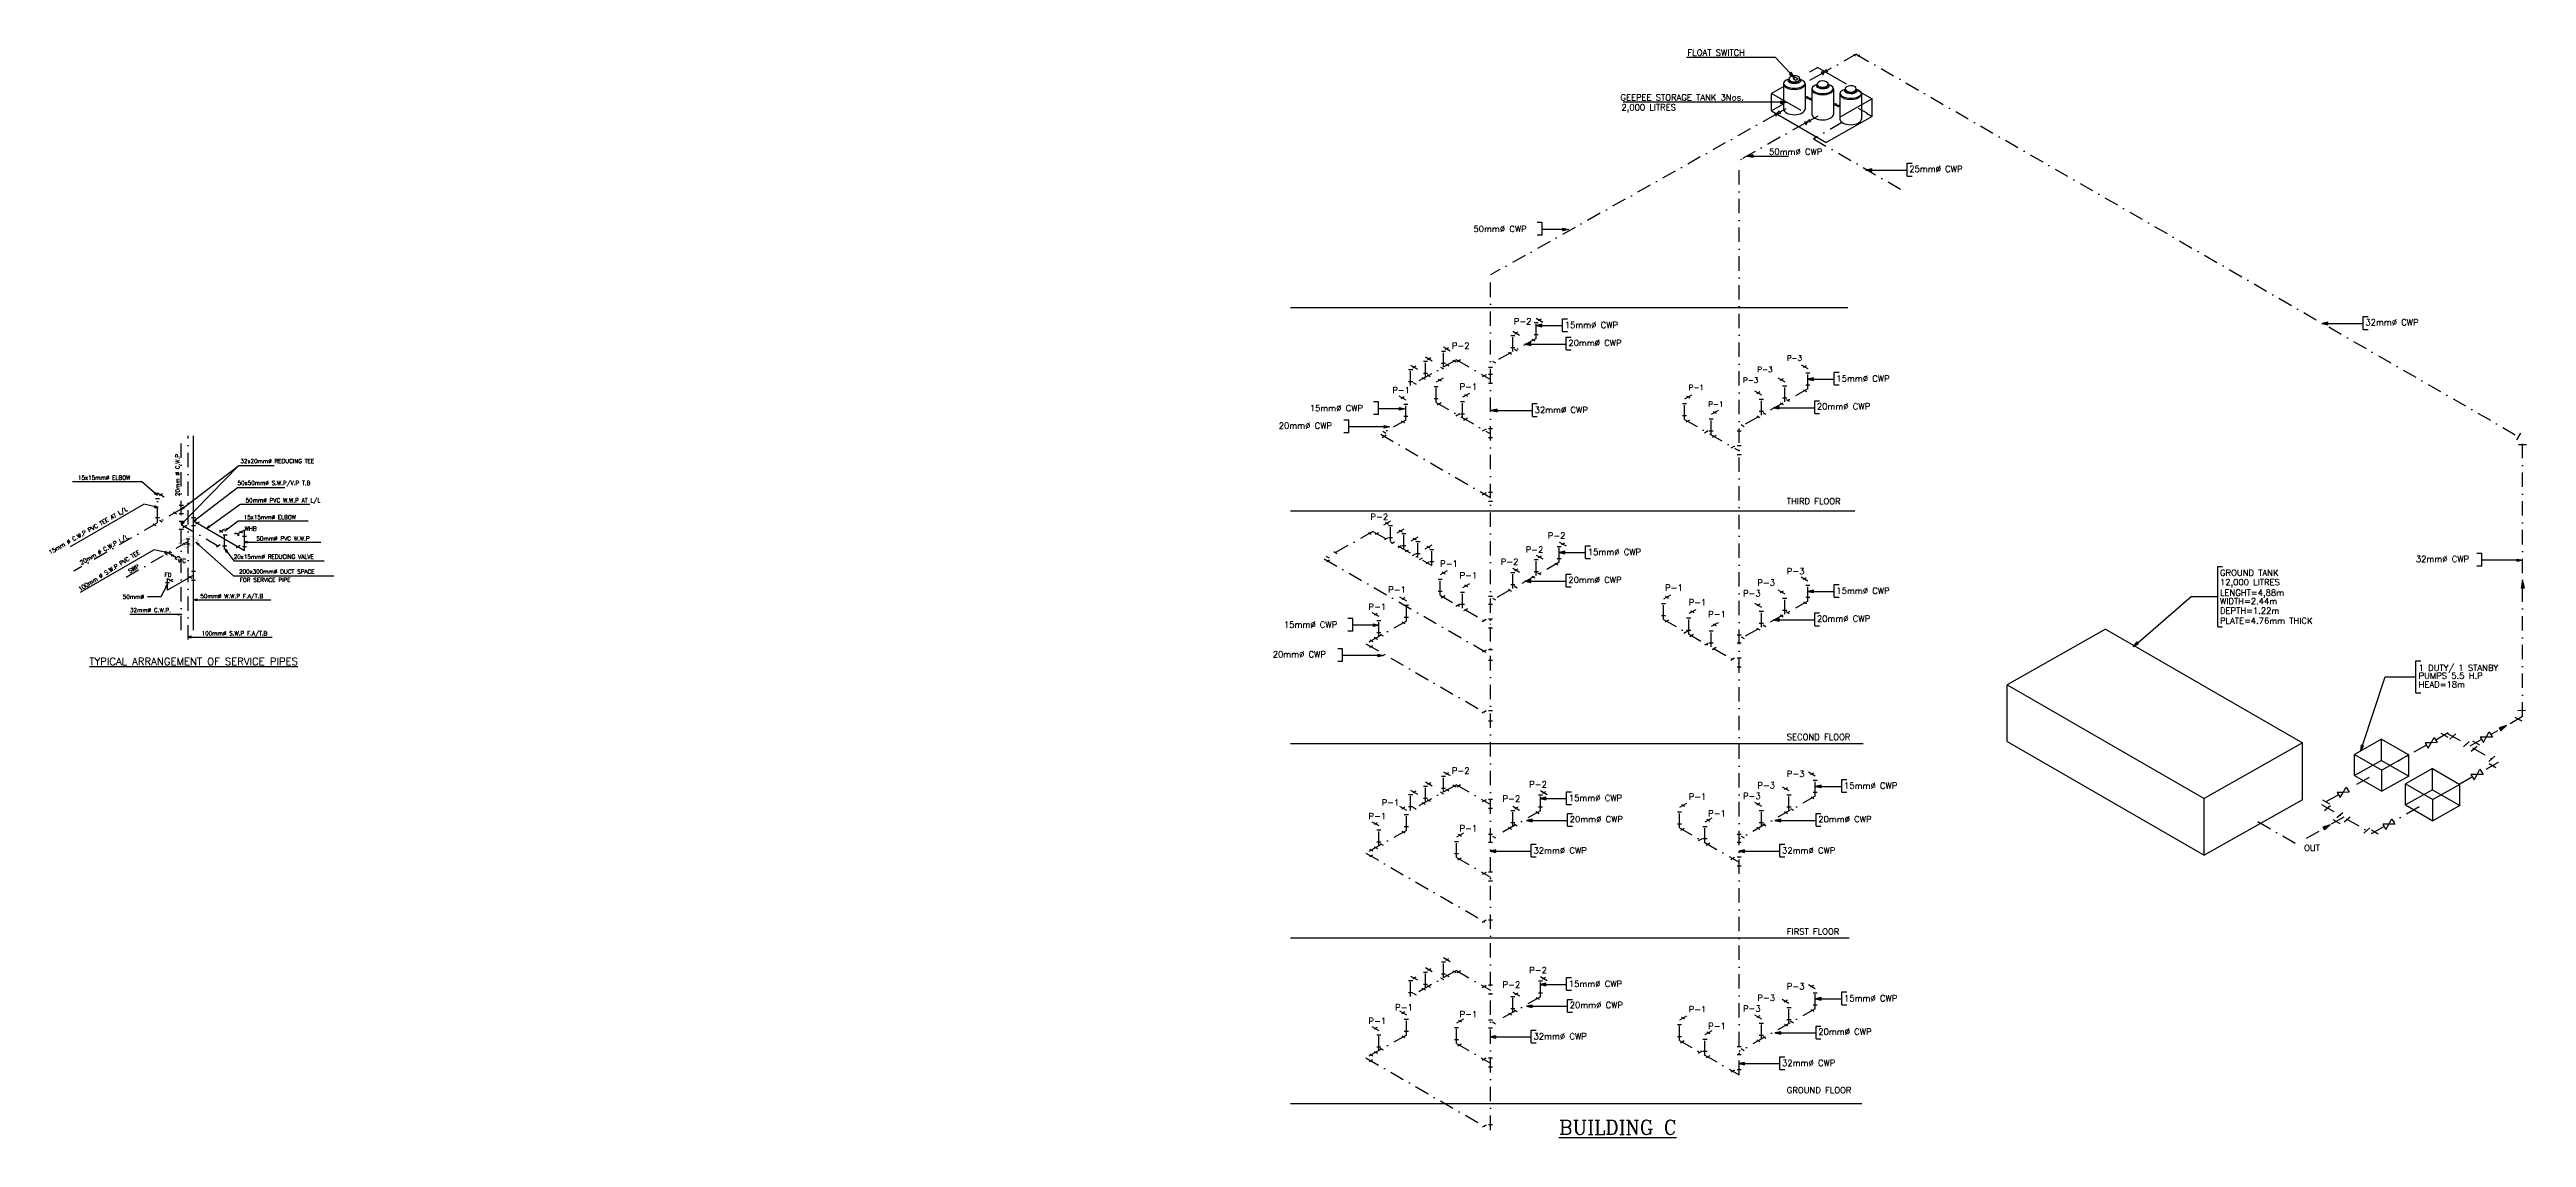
# Model space of a CAD drawing. Extents: x 3065113 to 6433189, y 628544 to 1322066.
# Drawn here: x 3065113 to 3125502, y 683102 to 709623 of the extents above; entities that cross this region are included whole.
import ezdxf

# ---------------------------------------------------------------- set-up
doc = ezdxf.new("R2010")
doc.units = 0
doc.header["$LTSCALE"] = 700
doc.header["$MEASUREMENT"] = 0
doc.linetypes.add('DASHDOT', pattern=[1, 0.5, -0.25, 0, -0.25])
for name, color, linetype in [('DR-TXT', 7, 'CONTINUOUS'), ('DRAINGE', 6, 'CONTINUOUS'), ('LINE', 7, 'CONTINUOUS'), ('PIPE', 4, 'CONTINUOUS'), ('W-SUPPLY', 4, 'DASHDOT'), ('WALLS', 7, 'CONTINUOUS'), ('WAT-TXT', 8, 'CONTINUOUS')]:
    doc.layers.add(name, color=color, linetype=linetype)
doc.styles.add('ROMANC', font='ROMANC', dxfattribs={"height": 0.2})
doc.styles.get("Standard").update_dxf_attribs({"font": 'romans.shx'})

msp = doc.modelspace()

# ---------------------------------------------------------------- linework, layer by layer
at = {"layer": 'DR-TXT', "color": 7}
for p, q in [((3068326, 698411), (3069725, 699484)), ((3068326, 698044), (3069725, 699484)), ((3069725, 699484), (3070592, 699484)), ((3065676, 699095), (3067354, 699095)), ((3067736, 698763), (3067354, 699095)), ((3068624, 698122), (3069698, 698946)), ((3069698, 698946), (3070849, 698946)), ((3065622, 697504), (3067411, 698537)), ((3067762, 698461), (3067411, 698537)), ((3068941, 697948), (3069761, 698542)), ((3069385, 697893), (3069715, 698130)), ((3069715, 698130), (3071417, 698130)), ((3069761, 698542), (3071463, 698542)), ((3068687, 697609), (3069596, 696795)), ((3069847, 697611), (3071726, 697611)), ((3065869, 696396), (3067658, 697429)), ((3068009, 697353), (3067658, 697429)), ((3069385, 697450), (3069604, 697158)), ((3069604, 697158), (3071813, 697158)), ((3067825, 696282), (3067500, 696282)), ((3067989, 696591), (3067825, 696282)), ((3069596, 696795), (3072045, 696795)), ((3068335, 695853), (3067071, 695853)), ((3068628, 696207), (3070507, 696207)), ((3068480, 695301), (3070540, 695301))]:
    msp.add_line(p, q, dxfattribs=at)
for points in [[(3067743, 698757), (3067690, 698826), (3067668, 698800)], [(3067762, 698461), (3067683, 698496), (3067675, 698462)], [(3068326, 698411), (3068404, 698449), (3068383, 698477)], [(3068326, 698044), (3068398, 698093), (3068373, 698117)], [(3068622, 698120), (3068700, 698158), (3068679, 698186)], [(3068687, 697609), (3068739, 697539), (3068762, 697565)], [(3068941, 697948), (3069020, 697984), (3069000, 698012)], [(3069385, 697893), (3069464, 697928), (3069444, 697957)], [(3069847, 697611), (3069932, 697594), (3069932, 697628)], [(3068009, 697353), (3067930, 697388), (3067922, 697354)], [(3069385, 697450), (3069422, 697372), (3069450, 697393)], [(3067989, 696591), (3067934, 696524), (3067964, 696508)], [(3068335, 695853), (3068250, 695836), (3068250, 695870)], [(3068628, 696207), (3068713, 696190), (3068713, 696224)], [(3068480, 695301), (3068565, 695284), (3068565, 695318)]]:
    msp.add_lwpolyline(points, close=True, dxfattribs=at)
for points in [[(3067743, 698757), (3067668, 698800), (3067690, 698826)], [(3067762, 698461), (3067675, 698462), (3067683, 698496)], [(3068326, 698411), (3068383, 698477), (3068404, 698449)], [(3068326, 698044), (3068373, 698117), (3068398, 698093)], [(3068622, 698120), (3068679, 698186), (3068700, 698158)], [(3068687, 697609), (3068762, 697565), (3068739, 697539)], [(3068941, 697948), (3069000, 698012), (3069020, 697984)], [(3069385, 697893), (3069444, 697957), (3069464, 697928)], [(3069847, 697611), (3069932, 697628), (3069932, 697594)], [(3068009, 697353), (3067922, 697354), (3067930, 697388)], [(3069385, 697450), (3069450, 697393), (3069422, 697372)], [(3067989, 696591), (3067964, 696508), (3067934, 696524)], [(3068335, 695853), (3068250, 695870), (3068250, 695836)], [(3068628, 696207), (3068713, 696224), (3068713, 696190)], [(3068480, 695301), (3068565, 695318), (3068565, 695284)]]:
    msp.add_solid(points, dxfattribs=at)
at = {"layer": 'DRAINGE'}
for p, q in [((3068624, 695469), (3068624, 700206)), ((3068575, 698216), (3068674, 698216)), ((3068624, 698131), (3069866, 697414)), ((3068762, 698105), (3068669, 698051)), ((3068575, 698020), (3068674, 698020)), ((3069661, 697832), (3069623, 697810)), ((3069661, 697832), (3069736, 697789)), ((3069757, 697531), (3069664, 697477)), ((3069866, 697909), (3069695, 697813)), ((3069736, 697789), (3069698, 697767)), ((3069743, 697884), (3069818, 697841)), ((3069816, 697756), (3069915, 697756)), ((3069816, 697510), (3069915, 697510)), ((3069866, 697414), (3069866, 697909)), ((3068575, 696904), (3068674, 696904)), ((3067940, 696629), (3068039, 696629)), ((3068624, 696808), (3067989, 696441)), ((3067989, 696441), (3067989, 696729)), ((3067989, 696729), (3068118, 696654)), ((3068111, 696704), (3068036, 696661)), ((3068507, 696780), (3068585, 696735)), ((3068576, 696684), (3068675, 696684))]:
    msp.add_line(p, q, dxfattribs=at)
at = {"layer": 'DRAINGE', "color": 4, "linetype": 'Continuous', "flags": 128}
for points in [[(3108384, 709071), (3108310, 709070), (3108348, 709007)], [(3108384, 709071), (3108420, 709135), (3108458, 709072)], [(3108002, 708436), (3107975, 708480), (3107950, 708435)], [(3108002, 708436), (3108053, 708436), (3108028, 708391)], [(3107244, 708064), (3107170, 708063), (3107208, 708000)], [(3107244, 708064), (3107280, 708129), (3107318, 708065)], [(3107970, 707855), (3107897, 707854), (3107935, 707791)], [(3107970, 707855), (3108006, 707920), (3108044, 707857)], [(3108692, 708267), (3108665, 708311), (3108640, 708266)], [(3108692, 708267), (3108743, 708267), (3108718, 708222)], [(3123178, 692724), (3123030, 692721), (3123106, 692595)], [(3123178, 692724), (3123249, 692852), (3123325, 692726)], [(3124522, 692859), (3124375, 692856), (3124451, 692730)], [(3124522, 692859), (3124594, 692988), (3124670, 692861)], [(3124296, 691949), (3124368, 692077), (3124443, 691951)], [(3121030, 691515), (3120883, 691513), (3120959, 691386)], [(3121030, 691515), (3121102, 691644), (3121177, 691518)], [(3124296, 691949), (3124149, 691946), (3124225, 691820)], [(3122149, 690740), (3122220, 690869), (3122296, 690743)], [(3122149, 690740), (3122002, 690738), (3122077, 690611)]]:
    msp.add_lwpolyline(points, close=True, dxfattribs=at)
at = {"layer": 'LINE', "color": 8}
for p, q in [((3108222, 709186), (3108022, 709074)), ((3108222, 709186), (3108917, 708785)), ((3107367, 708705), (3107097, 708553)), ((3107097, 708127), (3107097, 708553)), ((3107817, 708137), (3107097, 708553)), ((3109553, 708418), (3108780, 707983)), ((3109196, 708624), (3109553, 708418)), ((3109553, 707992), (3109553, 708418)), ((3107381, 708287), (3107097, 708127)), ((3107097, 708127), (3108428, 707358)), ((3109553, 707992), (3108428, 707358)), ((3109207, 708197), (3109417, 708076)), ((3109412, 708073), (3109553, 707992))]:
    msp.add_line(p, q, dxfattribs=at)
at = {"layer": 'PIPE', "color": 5}
for p, q in [((3107388, 708784), (3107388, 708170)), ((3107916, 708784), (3107916, 708699)), ((3107916, 708699), (3107916, 708670)), ((3107916, 708670), (3107916, 708558)), ((3107916, 708558), (3107916, 708170)), ((3108078, 708655), (3108078, 708042)), ((3108606, 708655), (3108606, 708571)), ((3108606, 708571), (3108606, 708542)), ((3108606, 708542), (3108606, 708430)), ((3108606, 708430), (3108606, 708042)), ((3108762, 708538), (3108762, 707924)), ((3109290, 708538), (3109290, 708453)), ((3109290, 708453), (3109290, 708424)), ((3109290, 708424), (3109290, 708313)), ((3109290, 708313), (3109290, 707924))]:
    msp.add_line(p, q, dxfattribs=at)
at = {"layer": 'PIPE', "color": 4, "ltscale": 9}
for p, q in [((3107916, 708485), (3107963, 708458)), ((3108001, 708437), (3108003, 708436)), ((3108041, 708414), (3108078, 708392)), ((3108606, 708316), (3108653, 708289)), ((3108691, 708268), (3108693, 708267)), ((3108731, 708245), (3108768, 708223))]:
    msp.add_line(p, q, dxfattribs=at)
at = {"layer": 'PIPE', "color": 5}
for centre, major_axis, ratio, start_param, end_param in [((3107653, 708909), (136, 0), 0.557083, 1.65053, 7.886602), ((3107652, 708784), (264, 0), 0.512621, 2.103928, 7.312599), ((3107652, 708814), (-264, 0), 0.512621, 0.11444, 3.027152), ((3107655, 708868), (-157, 2), 0.448193, -0.41742, 3.582908), ((3107653, 708894), (136, 0), 0.557083, 3.04138, 6.360453), ((3108342, 708655), (264, 0), 0.512621, 2.103928, 7.312599), ((3108342, 708686), (-264, 0), 0.512621, 0.11444, 3.027152), ((3108345, 708740), (-157, 2), 0.448193, -0.41742, 3.582908), ((3108343, 708781), (136, 0), 0.557083, 1.65053, 7.886602), ((3108343, 708765), (136, 0), 0.557083, 3.04138, 6.360453), ((3109026, 708538), (264, 0), 0.512621, 2.103928, 7.312599), ((3109026, 708569), (-264, 0), 0.512621, 0.11444, 3.027152), ((3109028, 708622), (-157, 2), 0.448193, -0.41742, 3.582908), ((3109027, 708663), (136, 0), 0.557083, 1.65053, 7.886602), ((3109027, 708648), (136, 0), 0.557083, 3.04138, 6.360453), ((3107652, 708170), (-264, 0), 0.512621, 0.006293, 3.1353), ((3108342, 708042), (-264, 0), 0.512621, 0.006293, 3.1353), ((3109026, 707925), (-264, 0), 0.512621, 0.006293, 3.1353)]:
    msp.add_ellipse(centre, major_axis=major_axis, ratio=ratio, start_param=start_param, end_param=end_param, dxfattribs=at)
at = {"layer": 'W-SUPPLY'}
for p, q in [((3108328, 709041), (3107937, 708821)), ((3109161, 709510), (3108439, 709104)), ((3109093, 709500), (3109142, 709472)), ((3109161, 709510), (3125406, 700131)), ((3109197, 709458), (3109241, 709495)), ((3107187, 708034), (3100246, 704128)), ((3107914, 707826), (3106306, 706921)), ((3107246, 708067), (3107240, 708064)), ((3107441, 708177), (3107299, 708097)), ((3108223, 708000), (3108025, 707888)), ((3108829, 707850), (3108119, 707445)), ((3108119, 707445), (3110280, 706198)), ((3108147, 707476), (3108172, 707461)), ((3108149, 707412), (3108169, 707432)), ((3106306, 684629), (3106306, 706921)), ((3106337, 706953), (3106362, 706938)), ((3100246, 683287), (3100246, 704128)), ((3101307, 702970), (3101407, 702970)), ((3101357, 702581), (3101357, 703075)), ((3101357, 703075), (3101522, 702980)), ((3101483, 703049), (3101408, 703006)), ((3099095, 701880), (3099095, 702375)), ((3099095, 702375), (3099260, 702280)), ((3099221, 702349), (3099147, 702306)), ((3101357, 702581), (3100246, 701955)), ((3100738, 702650), (3100838, 702650)), ((3100738, 702357), (3100838, 702357)), ((3100788, 702260), (3100788, 702755)), ((3100788, 702755), (3100953, 702660)), ((3100822, 702322), (3100897, 702279)), ((3100914, 702729), (3100839, 702686)), ((3101249, 702562), (3101323, 702519)), ((3101307, 702677), (3101407, 702677)), ((3098248, 701821), (3098348, 701821)), ((3099413, 702059), (3098298, 701432)), ((3098298, 701432), (3098298, 701927)), ((3098298, 701927), (3098463, 701831)), ((3098424, 701900), (3098349, 701857)), ((3098610, 702025), (3098709, 702025)), ((3098610, 701732), (3098709, 701732)), ((3098660, 701635), (3098660, 702130)), ((3098660, 702130), (3098825, 702035)), ((3098786, 702104), (3098711, 702060)), ((3099025, 701883), (3099100, 701840)), ((3099046, 702270), (3099145, 702270)), ((3099046, 701977), (3099145, 701977)), ((3099152, 701955), (3099227, 701912)), ((3099325, 702052), (3099400, 702009)), ((3099413, 702059), (3100246, 701578)), ((3099513, 702055), (3099420, 702002)), ((3100197, 701879), (3100296, 701879)), ((3100294, 702027), (3100369, 701984)), ((3100680, 702242), (3100754, 702199)), ((3107817, 701940), (3107982, 701844)), ((3107943, 701913), (3107868, 701870)), ((3107932, 701739), (3108031, 701739)), ((3107982, 701349), (3107982, 701844)), ((3098013, 701180), (3098178, 701085)), ((3098139, 701154), (3098065, 701111)), ((3098248, 701528), (3098348, 701528)), ((3098358, 701508), (3098433, 701465)), ((3098573, 701629), (3098648, 701586)), ((3098698, 701700), (3098773, 701656)), ((3098868, 701412), (3098967, 701412)), ((3098868, 701119), (3098967, 701119)), ((3099089, 701613), (3098918, 701517)), ((3098918, 701022), (3098918, 701517)), ((3098966, 701589), (3099041, 701546)), ((3099734, 701241), (3099563, 701145)), ((3099563, 700650), (3099563, 701145)), ((3099611, 701216), (3099686, 701173)), ((3100137, 701695), (3100044, 701641)), ((3100197, 701709), (3100296, 701709)), ((3100198, 701489), (3100297, 701489)), ((3105149, 701196), (3104978, 701100)), ((3105026, 701172), (3105101, 701129)), ((3107982, 701349), (3106306, 700406)), ((3106683, 701301), (3106848, 701206)), ((3106809, 701275), (3106734, 701232)), ((3106848, 700711), (3106848, 701206)), ((3107252, 701622), (3107417, 701526)), ((3107378, 701595), (3107303, 701552)), ((3107367, 701421), (3107467, 701421)), ((3107367, 701128), (3107467, 701128)), ((3107417, 701032), (3107417, 701526)), ((3107874, 701331), (3107948, 701288)), ((3107932, 701446), (3108031, 701446)), ((3098178, 700590), (3097567, 700246)), ((3098070, 700572), (3098145, 700529)), ((3098129, 700980), (3098228, 700980)), ((3098129, 700687), (3098228, 700687)), ((3098178, 700590), (3098178, 701085)), ((3098918, 701022), (3100246, 700255)), ((3099038, 701007), (3098945, 700953)), ((3099494, 700743), (3099401, 700689)), ((3099513, 701039), (3099613, 701039)), ((3099513, 700746), (3099613, 700746)), ((3099683, 700634), (3099590, 700580)), ((3104928, 700995), (3105027, 700995)), ((3104928, 700702), (3105027, 700702)), ((3104978, 700605), (3104978, 701100)), ((3104978, 700605), (3106306, 699838)), ((3105098, 700590), (3105005, 700536)), ((3105573, 700622), (3105673, 700622)), ((3105794, 700824), (3105623, 700728)), ((3105623, 700233), (3105623, 700728)), ((3105671, 700799), (3105746, 700756)), ((3106740, 700693), (3106814, 700650)), ((3106798, 701101), (3106898, 701101)), ((3106798, 700808), (3106898, 700808)), ((3106882, 700773), (3106957, 700730)), ((3107309, 701013), (3107383, 700970)), ((3107451, 701093), (3107526, 701050)), ((3068326, 695469), (3068326, 700211)), ((3097567, 700246), (3100246, 698700)), ((3097602, 700163), (3097702, 700232)), ((3097616, 700316), (3097690, 700273)), ((3100137, 700372), (3100044, 700318)), ((3100197, 700386), (3100296, 700386)), ((3100198, 700166), (3100297, 700166)), ((3105554, 700326), (3105461, 700272)), ((3105573, 700329), (3105673, 700329)), ((3105743, 700217), (3105650, 700163)), ((3106197, 699955), (3106104, 699901)), ((3106257, 700330), (3106356, 700330)), ((3106257, 699969), (3106356, 699969)), ((3106354, 700478), (3106429, 700435)), ((3125355, 700270), (3125260, 700105)), ((3125311, 699992), (3125502, 699995)), ((3125406, 693360), (3125406, 700131)), ((3106258, 699749), (3106357, 699749)), ((3067743, 698083), (3067743, 698816)), ((3067743, 698816), (3067908, 698721)), ((3067869, 698790), (3067794, 698746)), ((3100137, 698816), (3100044, 698762)), ((3100197, 698831), (3100296, 698831)), ((3068326, 698420), (3065705, 696907)), ((3067696, 698211), (3067795, 698211)), ((3067698, 698679), (3067797, 698679)), ((3067793, 698149), (3067859, 698110)), ((3068134, 698351), (3068211, 698306)), ((3068277, 698518), (3068376, 698518)), ((3068277, 698309), (3068376, 698309)), ((3068277, 698128), (3068376, 698128)), ((3097805, 698122), (3097635, 698026)), ((3097683, 698098), (3097758, 698055)), ((3097805, 697628), (3097805, 698122)), ((3100198, 698611), (3100297, 698611)), ((3067642, 698061), (3067708, 698023)), ((3068277, 697932), (3068376, 697932)), ((3068326, 698043), (3069383, 697432)), ((3068460, 698019), (3068367, 697965)), ((3069275, 697548), (3069182, 697495)), ((3069383, 697927), (3069254, 697852)), ((3069261, 697902), (3069336, 697859)), ((3069334, 697528), (3069433, 697528)), ((3069344, 697789), (3069443, 697789)), ((3069383, 697432), (3069383, 697927)), ((3097378, 697875), (3096191, 697207)), ((3097263, 697853), (3097338, 697810)), ((3097378, 697875), (3098815, 697045)), ((3097510, 697841), (3097435, 697798)), ((3097735, 697711), (3097661, 697668)), ((3097756, 698017), (3097855, 698017)), ((3097756, 697724), (3097855, 697724)), ((3097908, 697612), (3097833, 697569)), ((3098135, 697932), (3097964, 697836)), ((3098064, 697521), (3097990, 697478)), ((3098012, 697908), (3098087, 697865)), ((3098085, 697827), (3098184, 697827)), ((3098085, 697534), (3098184, 697534)), ((3098135, 697438), (3098135, 697932)), ((3098477, 697735), (3098306, 697639)), ((3098354, 697710), (3098429, 697667)), ((3098427, 697629), (3098526, 697629)), ((3098477, 697240), (3098477, 697735)), ((3098815, 697539), (3098644, 697443)), ((3098693, 697515), (3098767, 697472)), ((3098815, 697045), (3098815, 697539)), ((3101872, 697511), (3101971, 697511)), ((3101922, 697122), (3101922, 697617)), ((3101922, 697617), (3102087, 697522)), ((3102048, 697590), (3101973, 697547)), ((3096191, 697207), (3100246, 694866)), ((3096233, 697273), (3096308, 697230)), ((3096319, 697177), (3096244, 697134)), ((3096425, 697383), (3096499, 697340)), ((3098237, 697422), (3098162, 697379)), ((3098406, 697324), (3098332, 697281)), ((3098427, 697336), (3098526, 697336)), ((3098579, 697224), (3098504, 697181)), ((3098745, 697128), (3098670, 697085)), ((3098766, 697434), (3098865, 697434)), ((3098766, 697141), (3098865, 697141)), ((3099064, 696888), (3099139, 696845)), ((3101922, 697122), (3100246, 696179)), ((3100788, 696484), (3100788, 696979)), ((3100788, 696979), (3100953, 696884)), ((3100914, 696952), (3100839, 696909)), ((3101307, 697194), (3101407, 697194)), ((3101307, 696901), (3101407, 696901)), ((3101357, 696804), (3101357, 697299)), ((3101357, 697299), (3101522, 697204)), ((3101483, 697273), (3101408, 697230)), ((3101814, 697104), (3101888, 697061)), ((3101872, 697218), (3101971, 697218)), ((3098028, 696282), (3098193, 696186)), ((3098966, 696711), (3099065, 696711)), ((3098966, 696418), (3099065, 696418)), ((3099016, 696321), (3099016, 696816)), ((3099016, 696321), (3100246, 695611)), ((3099136, 696306), (3099043, 696252)), ((3099513, 696395), (3099613, 696395)), ((3099734, 696596), (3099563, 696500)), ((3099563, 696005), (3099563, 696500)), ((3099611, 696572), (3099686, 696529)), ((3100197, 696299), (3100296, 696299)), ((3100680, 696466), (3100754, 696423)), ((3100738, 696873), (3100838, 696873)), ((3100738, 696580), (3100838, 696580)), ((3100822, 696546), (3100897, 696503)), ((3101249, 696786), (3101323, 696743)), ((3101391, 696866), (3101466, 696823)), ((3104635, 696320), (3104464, 696224)), ((3104513, 696295), (3104587, 696252)), ((3107252, 696449), (3107417, 696354)), ((3107378, 696422), (3107303, 696379)), ((3107417, 695859), (3107417, 696354)), ((3107817, 696767), (3107982, 696671)), ((3107943, 696740), (3107868, 696697)), ((3107932, 696566), (3108031, 696566)), ((3107982, 696177), (3107982, 696671)), ((3098193, 695691), (3097207, 695136)), ((3097354, 695902), (3097519, 695807)), ((3097480, 695876), (3097406, 695833)), ((3097470, 695702), (3097569, 695702)), ((3097519, 695312), (3097519, 695807)), ((3098154, 696255), (3098079, 696212)), ((3098085, 695673), (3098159, 695630)), ((3098143, 696081), (3098243, 696081)), ((3098143, 695788), (3098243, 695788)), ((3098193, 695691), (3098193, 696186)), ((3099494, 696099), (3099401, 696045)), ((3099513, 696102), (3099613, 696102)), ((3099683, 695990), (3099590, 695936)), ((3100137, 695727), (3100044, 695674)), ((3100197, 696103), (3100296, 696103)), ((3100197, 695742), (3100296, 695742)), ((3100294, 696251), (3100369, 696208)), ((3104415, 696118), (3104514, 696118)), ((3104415, 695825), (3104514, 695825)), ((3104464, 695729), (3104464, 696224)), ((3104464, 695729), (3106306, 694666)), ((3104584, 695713), (3104491, 695660)), ((3105026, 695765), (3105125, 695765)), ((3105247, 695967), (3105076, 695871)), ((3105076, 695376), (3105076, 695871)), ((3105124, 695942), (3105199, 695899)), ((3107982, 696177), (3106306, 695234)), ((3106683, 696129), (3106848, 696033)), ((3106809, 696102), (3106734, 696059)), ((3106798, 695928), (3106898, 695928)), ((3106848, 695539), (3106848, 696033)), ((3107309, 695840), (3107383, 695797)), ((3107367, 696248), (3107467, 696248)), ((3107367, 695955), (3107467, 695955)), ((3107451, 695921), (3107526, 695877)), ((3107874, 696158), (3107948, 696115)), ((3107932, 696273), (3108031, 696273)), ((3097207, 695136), (3100246, 693382)), ((3097369, 695086), (3097295, 695043)), ((3097302, 695233), (3097377, 695189)), ((3097411, 695294), (3097486, 695251)), ((3097470, 695409), (3097569, 695409)), ((3097554, 695374), (3097628, 695331)), ((3100198, 695522), (3100297, 695522)), ((3105054, 695442), (3104960, 695389)), ((3105026, 695472), (3105125, 695472)), ((3105196, 695360), (3105103, 695307)), ((3105554, 695153), (3105461, 695100)), ((3105573, 695449), (3105673, 695449)), ((3105573, 695156), (3105673, 695156)), ((3105794, 695651), (3105623, 695555)), ((3105623, 695060), (3105623, 695555)), ((3105671, 695626), (3105746, 695583)), ((3106257, 695354), (3106356, 695354)), ((3106257, 695158), (3106356, 695158)), ((3106354, 695305), (3106429, 695262)), ((3106740, 695520), (3106814, 695477)), ((3106798, 695635), (3106898, 695635)), ((3106882, 695600), (3106957, 695557)), ((3100137, 694983), (3100044, 694929)), ((3100197, 694997), (3100296, 694997)), ((3100197, 694738), (3100296, 694738)), ((3105743, 695044), (3105650, 694991)), ((3106197, 694782), (3106104, 694728)), ((3106257, 694797), (3106356, 694797)), ((3106258, 694577), (3106357, 694577)), ((3100137, 693498), (3100044, 693445)), ((3100197, 693513), (3100296, 693513)), ((3125406, 693360), (3124632, 692924)), ((3125222, 693351), (3125387, 693256)), ((3125291, 693512), (3125481, 693516)), ((3100197, 693254), (3100296, 693254)), ((3123065, 692664), (3122374, 692276)), ((3123594, 692962), (3123287, 692789)), ((3123416, 692956), (3123581, 692861)), ((3123579, 692953), (3124810, 692242)), ((3123637, 692815), (3123782, 692940)), ((3123963, 692628), (3124107, 692752)), ((3124409, 692799), (3124124, 692639)), ((3124188, 692769), (3124353, 692674)), ((3124154, 692517), (3124299, 692641)), ((3124812, 692243), (3124406, 692014)), ((3124583, 692269), (3124728, 692394)), ((3124593, 692214), (3124758, 692118)), ((3098248, 691463), (3098348, 691463)), ((3099413, 691701), (3098298, 691073)), ((3098298, 691073), (3098298, 691568)), ((3098298, 691568), (3098463, 691473)), ((3098424, 691542), (3098349, 691499)), ((3098610, 691666), (3098709, 691666)), ((3098660, 691277), (3098660, 691772)), ((3098660, 691772), (3098825, 691676)), ((3098786, 691745), (3098711, 691702)), ((3099025, 691525), (3099100, 691482)), ((3099046, 691911), (3099145, 691911)), ((3099046, 691618), (3099145, 691618)), ((3099095, 691522), (3099095, 692017)), ((3099095, 692017), (3099260, 691922)), ((3099221, 691990), (3099147, 691947)), ((3099152, 691596), (3099227, 691553)), ((3099325, 691694), (3099400, 691651)), ((3099413, 691701), (3100246, 691220)), ((3099513, 691697), (3099420, 691643)), ((3101412, 691451), (3101511, 691451)), ((3101462, 691062), (3101462, 691557)), ((3101462, 691557), (3101627, 691462)), ((3101588, 691530), (3101513, 691487)), ((3107357, 691652), (3107522, 691557)), ((3107483, 691626), (3107408, 691583)), ((3107472, 691451), (3107571, 691451)), ((3107522, 691062), (3107522, 691557)), ((3107997, 692013), (3108162, 691917)), ((3108123, 691986), (3108048, 691943)), ((3108112, 691812), (3108212, 691812)), ((3108112, 691519), (3108212, 691519)), ((3108162, 691422), (3108162, 691917)), ((3120917, 691456), (3120502, 691222)), ((3121666, 691877), (3121140, 691581)), ((3124183, 691889), (3123747, 691643)), ((3098028, 691178), (3098193, 691083)), ((3098154, 691152), (3098079, 691108)), ((3098143, 690977), (3098243, 690977)), ((3098193, 690588), (3098193, 691083)), ((3098248, 691170), (3098348, 691170)), ((3098358, 691150), (3098433, 691107)), ((3098573, 691271), (3098648, 691228)), ((3098610, 691373), (3098709, 691373)), ((3098698, 691341), (3098773, 691298)), ((3100137, 691336), (3100044, 691283)), ((3100197, 691351), (3100296, 691351)), ((3100198, 691131), (3100297, 691131)), ((3101462, 691062), (3100246, 690378)), ((3100738, 691072), (3100838, 691072)), ((3100788, 690683), (3100788, 691178)), ((3100788, 691178), (3100953, 691083)), ((3100914, 691151), (3100839, 691108)), ((3101353, 691044), (3101428, 691001)), ((3101412, 691158), (3101511, 691158)), ((3104801, 691040), (3104900, 691040)), ((3105021, 691241), (3104850, 691145)), ((3104850, 690650), (3104850, 691145)), ((3104899, 691217), (3104974, 691174)), ((3105644, 690882), (3105473, 690786)), ((3105521, 690857), (3105596, 690814)), ((3108162, 691422), (3106306, 690378)), ((3106683, 691273), (3106848, 691178)), ((3106809, 691247), (3106734, 691203)), ((3106798, 691072), (3106898, 691072)), ((3106848, 690683), (3106848, 691178)), ((3107413, 691044), (3107488, 691001)), ((3107472, 691158), (3107571, 691158)), ((3107556, 691124), (3107630, 691081)), ((3108054, 691404), (3108129, 691361)), ((3121047, 690907), (3119896, 690259)), ((3120502, 691222), (3121734, 690511)), ((3120532, 691333), (3120697, 691238)), ((3120581, 691073), (3120726, 691197)), ((3120784, 690853), (3120949, 690758)), ((3120879, 690901), (3121023, 691025)), ((3121058, 690797), (3121203, 690921)), ((3122884, 691158), (3122258, 690806)), ((3098193, 690588), (3097207, 690033)), ((3097354, 690799), (3097519, 690704)), ((3097480, 690772), (3097406, 690729)), ((3097470, 690598), (3097569, 690598)), ((3097470, 690305), (3097569, 690305)), ((3097519, 690209), (3097519, 690704)), ((3097554, 690271), (3097628, 690227)), ((3098085, 690570), (3098159, 690526)), ((3098143, 690684), (3098243, 690684)), ((3099363, 690316), (3099463, 690316)), ((3099584, 690518), (3099413, 690422)), ((3099413, 689927), (3099413, 690422)), ((3099461, 690493), (3099536, 690450)), ((3100197, 690498), (3100296, 690498)), ((3100197, 690302), (3100296, 690302)), ((3100294, 690450), (3100369, 690407)), ((3100680, 690665), (3100754, 690621)), ((3100738, 690779), (3100838, 690779)), ((3100822, 690745), (3100897, 690702)), ((3104801, 690747), (3104900, 690747)), ((3104850, 690650), (3106306, 689810)), ((3104970, 690635), (3104877, 690581)), ((3105404, 690384), (3105311, 690330)), ((3105423, 690680), (3105523, 690680)), ((3105423, 690387), (3105523, 690387)), ((3105473, 690291), (3105473, 690786)), ((3105593, 690275), (3105500, 690222)), ((3106257, 690498), (3106356, 690498)), ((3106257, 690302), (3106356, 690302)), ((3106354, 690450), (3106429, 690407)), ((3106740, 690665), (3106814, 690621)), ((3106798, 690779), (3106898, 690779)), ((3106882, 690745), (3106957, 690702)), ((3118956, 690802), (3119896, 690259)), ((3121534, 690522), (3121679, 690647)), ((3121723, 690598), (3121888, 690503)), ((3122036, 690681), (3121734, 690511)), ((3097207, 690033), (3100246, 688278)), ((3097369, 689982), (3097295, 689939)), ((3097302, 690129), (3097377, 690086)), ((3097411, 690190), (3097486, 690147)), ((3099363, 690023), (3099463, 690023)), ((3099413, 689927), (3100246, 689446)), ((3099533, 689911), (3099440, 689858)), ((3106197, 689926), (3106104, 689873)), ((3106257, 689941), (3106356, 689941)), ((3106258, 689721), (3106357, 689721)), ((3100137, 689562), (3100044, 689509)), ((3100197, 689577), (3100296, 689577)), ((3100198, 689357), (3100297, 689357)), ((3100137, 688395), (3100044, 688341)), ((3100197, 688409), (3100296, 688409)), ((3098660, 686746), (3098660, 687241)), ((3098660, 687241), (3098825, 687145)), ((3099046, 687380), (3099145, 687380)), ((3099095, 686991), (3099095, 687486)), ((3099095, 687486), (3099260, 687391)), ((3099221, 687459), (3099147, 687416)), ((3098248, 686932), (3098348, 686932)), ((3098248, 686639), (3098348, 686639)), ((3099413, 687170), (3098298, 686542)), ((3098298, 686542), (3098298, 687037)), ((3098298, 687037), (3098463, 686942)), ((3098424, 687011), (3098349, 686967)), ((3098358, 686619), (3098433, 686576)), ((3098573, 686740), (3098648, 686697)), ((3098610, 687135), (3098709, 687135)), ((3098610, 686842), (3098709, 686842)), ((3098698, 686810), (3098773, 686767)), ((3098786, 687214), (3098711, 687171)), ((3099025, 686994), (3099100, 686951)), ((3099046, 687087), (3099145, 687087)), ((3099152, 687065), (3099227, 687022)), ((3099325, 687163), (3099400, 687120)), ((3099413, 687170), (3100246, 686689)), ((3099513, 687166), (3099420, 687112)), ((3100137, 686805), (3100044, 686752)), ((3100197, 686820), (3100296, 686820)), ((3100788, 686152), (3100788, 686647)), ((3100788, 686647), (3100953, 686552)), ((3100914, 686620), (3100839, 686577)), ((3101412, 686920), (3101511, 686920)), ((3101412, 686627), (3101511, 686627)), ((3101462, 686531), (3101462, 687026)), ((3101462, 687026), (3101627, 686931)), ((3101588, 686999), (3101513, 686956)), ((3107997, 686832), (3108162, 686736)), ((3108123, 686805), (3108048, 686762)), ((3108112, 686631), (3108212, 686631)), ((3108162, 686241), (3108162, 686736)), ((3098028, 686187), (3098193, 686092)), ((3098154, 686161), (3098079, 686118)), ((3098193, 685597), (3098193, 686092)), ((3100198, 686600), (3100297, 686600)), ((3101462, 686531), (3100246, 685847)), ((3100680, 686134), (3100754, 686090)), ((3100738, 686541), (3100838, 686541)), ((3100738, 686248), (3100838, 686248)), ((3100822, 686214), (3100897, 686171)), ((3101353, 686513), (3101428, 686470)), ((3105021, 686060), (3104850, 685964)), ((3104899, 686036), (3104974, 685993)), ((3108162, 686241), (3106306, 685197)), ((3106683, 686092), (3106848, 685997)), ((3106809, 686066), (3106734, 686022)), ((3107357, 686471), (3107522, 686376)), ((3107483, 686445), (3107408, 686402)), ((3107472, 686270), (3107571, 686270)), ((3107522, 685881), (3107522, 686376)), ((3108054, 686223), (3108129, 686180)), ((3108112, 686338), (3108212, 686338)), ((3098193, 685597), (3097207, 685042)), ((3097354, 685808), (3097519, 685713)), ((3097480, 685782), (3097406, 685738)), ((3097470, 685607), (3097569, 685607)), ((3097519, 685218), (3097519, 685713)), ((3098085, 685579), (3098159, 685536)), ((3098143, 685986), (3098243, 685986)), ((3098143, 685693), (3098243, 685693)), ((3099363, 685785), (3099463, 685785)), ((3099363, 685492), (3099463, 685492)), ((3099584, 685987), (3099413, 685891)), ((3099413, 685396), (3099413, 685891)), ((3099461, 685962), (3099536, 685919)), ((3100197, 685967), (3100296, 685967)), ((3100197, 685771), (3100296, 685771)), ((3100294, 685919), (3100369, 685875)), ((3104801, 685859), (3104900, 685859)), ((3104801, 685566), (3104900, 685566)), ((3104850, 685469), (3104850, 685964)), ((3104850, 685469), (3106306, 684629)), ((3104970, 685454), (3104877, 685400)), ((3105423, 685499), (3105523, 685499)), ((3105644, 685701), (3105473, 685605)), ((3105473, 685110), (3105473, 685605)), ((3105521, 685676), (3105596, 685633)), ((3106740, 685484), (3106814, 685440)), ((3106798, 685891), (3106898, 685891)), ((3106798, 685598), (3106898, 685598)), ((3106848, 685502), (3106848, 685997)), ((3106882, 685564), (3106957, 685521)), ((3107413, 685863), (3107488, 685820)), ((3107472, 685977), (3107571, 685977)), ((3107556, 685943), (3107630, 685900)), ((3097207, 685042), (3100246, 683287)), ((3097369, 684991), (3097295, 684948)), ((3097302, 685138), (3097377, 685095)), ((3097411, 685200), (3097486, 685156)), ((3097470, 685314), (3097569, 685314)), ((3097554, 685280), (3097628, 685237)), ((3099413, 685396), (3100246, 684915)), ((3099533, 685380), (3099440, 685326)), ((3100137, 685031), (3100044, 684978)), ((3100197, 685046), (3100296, 685046)), ((3100198, 684826), (3100297, 684826)), ((3105404, 685203), (3105311, 685149)), ((3105423, 685206), (3105523, 685206)), ((3105593, 685094), (3105500, 685040)), ((3106257, 685317), (3106356, 685317)), ((3106257, 685121), (3106356, 685121)), ((3106354, 685269), (3106429, 685225)), ((3106197, 684745), (3106104, 684692)), ((3106257, 684760), (3106356, 684760)), ((3100137, 683404), (3100044, 683350)), ((3100197, 683418), (3100296, 683418))]:
    msp.add_line(p, q, dxfattribs=at)
at = {"layer": 'W-SUPPLY', "color": 3}
for p, q in [((3068494, 695241), (3068494, 700208)), ((3068494, 697631), (3066964, 696747)), ((3068365, 697587), (3068420, 697555)), ((3068455, 697692), (3068535, 697692)), ((3068455, 697570), (3068535, 697570)), ((3067928, 697334), (3067983, 697303)), ((3068013, 697353), (3068212, 697238)), ((3068032, 697395), (3068087, 697363)), ((3068085, 697276), (3068135, 697315)), ((3068255, 697263), (3068171, 697214)), ((3068171, 697214), (3068214, 697190)), ((3068255, 697263), (3068298, 697238))]:
    msp.add_line(p, q, dxfattribs=at)
at = {"layer": 'W-SUPPLY', "color": 3, "linetype": 'Continuous'}
for p, q in [((3115242, 695489), (3112842, 694139)), ((3115242, 695489), (3120042, 692718)), ((3112842, 694139), (3117642, 691368)), ((3112842, 692753), (3112842, 694139)), ((3112842, 692753), (3117642, 689982)), ((3120042, 692718), (3117642, 691368)), ((3120042, 691332), (3120042, 692718)), ((3121967, 692811), (3121308, 692441)), ((3121967, 692811), (3122633, 692427)), ((3121967, 692295), (3121967, 692811)), ((3121308, 691925), (3121308, 692441)), ((3121308, 692441), (3121974, 692056)), ((3121967, 692295), (3121308, 691925)), ((3121967, 692295), (3122633, 691911)), ((3122633, 692427), (3121974, 692056)), ((3121974, 691540), (3121974, 692056)), ((3123210, 692093), (3122552, 691723)), ((3122633, 691911), (3122633, 692427)), ((3123210, 692093), (3123876, 691709)), ((3123210, 691577), (3123210, 692093)), ((3121308, 691925), (3121974, 691540)), ((3122633, 691911), (3121974, 691540)), ((3122552, 691207), (3122552, 691723)), ((3122552, 691723), (3123218, 691338)), ((3123210, 691577), (3122552, 691207)), ((3123210, 691577), (3123876, 691193)), ((3123876, 691709), (3123218, 691338)), ((3123876, 691193), (3123876, 691709)), ((3117642, 689982), (3117642, 691368)), ((3120042, 691332), (3117642, 689982)), ((3122552, 691207), (3123218, 690822)), ((3123218, 690822), (3123218, 691338)), ((3123876, 691193), (3123218, 690822))]:
    msp.add_line(p, q, dxfattribs=at)
at = {"layer": 'W-SUPPLY'}
for points in [[(3125406, 696685), (3125370, 696501), (3125450, 696503)], [(3125016, 693141), (3124837, 693087), (3124876, 693017)], [(3120717, 690721), (3120538, 690667), (3120577, 690597)]]:
    msp.add_lwpolyline(points, close=True, dxfattribs=at)
for points in [[(3125370, 696501), (3125450, 696503), (3125406, 696685)], [(3124837, 693087), (3124876, 693017), (3125016, 693141)], [(3120538, 690667), (3120577, 690597), (3120717, 690721)]]:
    msp.add_solid(points, dxfattribs=at)
at = {"layer": 'WALLS'}
for p, q in [((3107622, 708918), (3107672, 708946)), ((3107622, 708918), (3107692, 708878)), ((3107672, 708946), (3107743, 708906)), ((3107692, 708878), (3107743, 708906))]:
    msp.add_line(p, q, dxfattribs=at)
at = {"layer": 'WALLS', "color": 5, "const_width": 5}
for points in [[(3068550, 697765), (3068250, 697592)], [(3068250, 697592), (3068450, 697476)], [(3068750, 697649), (3068450, 697476)], [(3068550, 697765), (3068750, 697649)]]:
    msp.add_lwpolyline(points, dxfattribs=at)
at = {"layer": 'WAT-TXT', "color": 7}
for p, q in [((3107195, 709430), (3105022, 709430)), ((3107554, 709046), (3107195, 709430)), ((3107311, 708337), (3103480, 708337)), ((3106649, 707026), (3107513, 707026)), ((3109538, 706681), (3110402, 706681)), ((3110402, 706539), (3110402, 706849)), ((3110402, 706849), (3110521, 706849)), ((3110402, 706539), (3110521, 706539)), ((3101505, 705404), (3101386, 705404)), ((3101505, 705094), (3101505, 705404)), ((3101505, 705094), (3101386, 705094)), ((3102012, 705236), (3101505, 705236)), ((3095370, 703336), (3108957, 703336)), ((3102002, 702751), (3102002, 703061)), ((3102002, 703061), (3102121, 703061)), ((3120658, 702943), (3121521, 702943)), ((3121521, 702801), (3121521, 703111)), ((3121521, 703111), (3121640, 703111)), ((3101226, 702441), (3102089, 702441)), ((3101496, 702893), (3102002, 702893)), ((3102002, 702751), (3102121, 702751)), ((3102089, 702299), (3102089, 702609)), ((3102089, 702609), (3102208, 702609)), ((3121521, 702801), (3121640, 702801)), ((3102089, 702299), (3102208, 702299)), ((3108624, 701445), (3108624, 701755)), ((3108624, 701755), (3108743, 701755)), ((3108118, 701587), (3108624, 701587)), ((3108624, 701445), (3108743, 701445)), ((3096789, 700591), (3096670, 700591)), ((3096789, 700281), (3096789, 700591)), ((3097515, 701034), (3097396, 701034)), ((3097515, 700724), (3097396, 700724)), ((3097515, 700724), (3097515, 701034)), ((3098022, 700866), (3097515, 700866)), ((3100404, 700823), (3101267, 700823)), ((3101267, 700681), (3101267, 700991)), ((3101267, 700991), (3101386, 700991)), ((3101267, 700681), (3101386, 700681)), ((3107286, 700892), (3108149, 700892)), ((3108149, 700750), (3108149, 701060)), ((3108149, 701060), (3108268, 701060)), ((3108149, 700750), (3108268, 700750)), ((3096789, 700281), (3096670, 700281)), ((3097652, 700423), (3096789, 700423)), ((3095370, 698381), (3109129, 698381)), ((3102564, 697218), (3102564, 697528)), ((3102564, 697528), (3102683, 697528)), ((3099187, 696912), (3099016, 696816)), ((3102058, 697360), (3102564, 697360)), ((3102564, 697218), (3102683, 697218)), ((3117976, 695553), (3117976, 697020)), ((3117976, 697020), (3118095, 697020)), ((3124410, 697340), (3124291, 697340)), ((3124410, 697030), (3124291, 697030)), ((3124410, 697030), (3124410, 697340)), ((3125273, 697172), (3124410, 697172)), ((3101226, 696665), (3102089, 696665)), ((3102089, 696523), (3102089, 696833)), ((3102089, 696833), (3102208, 696833)), ((3102089, 696523), (3102208, 696523)), ((3108118, 696414), (3108624, 696414)), ((3108624, 696272), (3108624, 696582)), ((3108624, 696582), (3108743, 696582)), ((3116023, 695161), (3117331, 696286)), ((3117331, 696286), (3117976, 696286)), ((3096885, 695756), (3096766, 695756)), ((3096885, 695446), (3096885, 695756)), ((3107286, 695719), (3108149, 695719)), ((3108149, 695577), (3108149, 695887)), ((3108149, 695887), (3108268, 695887)), ((3108624, 696272), (3108743, 696272)), ((3096885, 695446), (3096766, 695446)), ((3097392, 695588), (3096885, 695588)), ((3108149, 695577), (3108268, 695577)), ((3117976, 695553), (3118095, 695553)), ((3096640, 695017), (3096521, 695017)), ((3096640, 694707), (3096521, 694707)), ((3096640, 694707), (3096640, 695017)), ((3097504, 694849), (3096640, 694849)), ((3122808, 693944), (3122808, 694722)), ((3122808, 694722), (3122927, 694722)), ((3121503, 692653), (3122056, 694333)), ((3122056, 694333), (3122808, 694333)), ((3122808, 693944), (3122927, 693944)), ((3095370, 692705), (3109329, 692705)), ((3102101, 691221), (3102101, 691531)), ((3102101, 691531), (3102220, 691531)), ((3108305, 691661), (3108811, 691661)), ((3108811, 691519), (3108811, 691829)), ((3108811, 691829), (3108930, 691829)), ((3108811, 691519), (3108930, 691519)), ((3101595, 691363), (3102101, 691363)), ((3102101, 691221), (3102220, 691221)), ((3102123, 690688), (3102123, 690998)), ((3102123, 690998), (3102242, 690998)), ((3108183, 690688), (3108183, 690998)), ((3108183, 690998), (3108302, 690998)), ((3101240, 689941), (3101240, 690251)), ((3101240, 690251), (3101359, 690251)), ((3101260, 690830), (3102123, 690830)), ((3102123, 690688), (3102242, 690688)), ((3107300, 689941), (3107300, 690251)), ((3107300, 690251), (3107419, 690251)), ((3107320, 690830), (3108183, 690830)), ((3108183, 690688), (3108302, 690688)), ((3100377, 690083), (3101240, 690083)), ((3101240, 689941), (3101359, 689941)), ((3106437, 690083), (3107300, 690083)), ((3107300, 689941), (3107419, 689941)), ((3095370, 687968), (3108986, 687968)), ((3101595, 686832), (3102101, 686832)), ((3102101, 686690), (3102101, 687000)), ((3102101, 687000), (3102220, 687000)), ((3102101, 686690), (3102220, 686690)), ((3108811, 686338), (3108811, 686648)), ((3108811, 686648), (3108930, 686648)), ((3101260, 686299), (3102123, 686299)), ((3102123, 686157), (3102123, 686467)), ((3102123, 686467), (3102242, 686467)), ((3102123, 686157), (3102242, 686157)), ((3108305, 686480), (3108811, 686480)), ((3108811, 686338), (3108930, 686338)), ((3100377, 685552), (3101240, 685552)), ((3101240, 685410), (3101240, 685720)), ((3101240, 685720), (3101359, 685720)), ((3101240, 685410), (3101359, 685410)), ((3107320, 685649), (3108183, 685649)), ((3108183, 685507), (3108183, 685817)), ((3108183, 685817), (3108302, 685817)), ((3108183, 685507), (3108302, 685507)), ((3106437, 684902), (3107300, 684902)), ((3107300, 684760), (3107300, 685070)), ((3107300, 685070), (3107419, 685070)), ((3107300, 684760), (3107419, 684760)), ((3095370, 683930), (3109301, 683930))]:
    msp.add_line(p, q, dxfattribs=at)
for points in [[(3107650, 708944), (3107576, 709067), (3107531, 709025)], [(3107452, 708337), (3107311, 708368), (3107311, 708307)], [(3106509, 707026), (3106649, 706995), (3106649, 707056)], [(3109398, 706681), (3109538, 706650), (3109538, 706712)], [(3102152, 705236), (3102012, 705205), (3102012, 705267)], [(3101355, 702893), (3101496, 702862), (3101496, 702924)], [(3120517, 702943), (3120658, 702912), (3120658, 702974)], [(3101085, 702441), (3101226, 702410), (3101226, 702472)], [(3107977, 701587), (3108118, 701556), (3108118, 701618)], [(3098162, 700866), (3098022, 700835), (3098022, 700897)], [(3100263, 700823), (3100404, 700792), (3100404, 700854)], [(3107145, 700892), (3107286, 700861), (3107286, 700923)], [(3097792, 700423), (3097652, 700392), (3097652, 700454)], [(3101917, 697360), (3102058, 697329), (3102058, 697391)], [(3125414, 697172), (3125273, 697141), (3125273, 697203)], [(3101085, 696665), (3101226, 696634), (3101226, 696696)], [(3107977, 696414), (3108118, 696383), (3108118, 696445)], [(3107145, 695719), (3107286, 695688), (3107286, 695750)], [(3097532, 695588), (3097392, 695557), (3097392, 695619)], [(3115917, 695069), (3116043, 695138), (3116003, 695184)], [(3097644, 694849), (3097504, 694818), (3097504, 694880)], [(3121459, 692519), (3121532, 692643), (3121473, 692662)], [(3108164, 691661), (3108305, 691630), (3108305, 691692)], [(3101119, 690830), (3101260, 690799), (3101260, 690861)], [(3101454, 691363), (3101595, 691332), (3101595, 691394)], [(3107179, 690830), (3107320, 690799), (3107320, 690861)], [(3100236, 690083), (3100377, 690052), (3100377, 690114)], [(3106296, 690083), (3106437, 690052), (3106437, 690114)], [(3101454, 686832), (3101595, 686801), (3101595, 686863)], [(3101119, 686299), (3101260, 686268), (3101260, 686330)], [(3108164, 686480), (3108305, 686449), (3108305, 686511)], [(3100236, 685552), (3100377, 685521), (3100377, 685583)], [(3107179, 685649), (3107320, 685618), (3107320, 685680)], [(3106296, 684902), (3106437, 684871), (3106437, 684933)]]:
    msp.add_lwpolyline(points, close=True, dxfattribs=at)
for points in [[(3107576, 709067), (3107531, 709025), (3107650, 708944)], [(3107311, 708368), (3107311, 708307), (3107452, 708337)], [(3106649, 706995), (3106649, 707056), (3106509, 707026)], [(3109538, 706650), (3109538, 706712), (3109398, 706681)], [(3102012, 705205), (3102012, 705267), (3102152, 705236)], [(3101496, 702862), (3101496, 702924), (3101355, 702893)], [(3120658, 702912), (3120658, 702974), (3120517, 702943)], [(3101226, 702410), (3101226, 702472), (3101085, 702441)], [(3108118, 701556), (3108118, 701618), (3107977, 701587)], [(3098022, 700835), (3098022, 700897), (3098162, 700866)], [(3100404, 700792), (3100404, 700854), (3100263, 700823)], [(3107286, 700861), (3107286, 700923), (3107145, 700892)], [(3097652, 700392), (3097652, 700454), (3097792, 700423)], [(3102058, 697329), (3102058, 697391), (3101917, 697360)], [(3125273, 697141), (3125273, 697203), (3125414, 697172)], [(3101226, 696634), (3101226, 696696), (3101085, 696665)], [(3108118, 696383), (3108118, 696445), (3107977, 696414)], [(3107286, 695688), (3107286, 695750), (3107145, 695719)], [(3097392, 695557), (3097392, 695619), (3097532, 695588)], [(3116043, 695138), (3116003, 695184), (3115917, 695069)], [(3097504, 694818), (3097504, 694880), (3097644, 694849)], [(3121532, 692643), (3121473, 692662), (3121459, 692519)], [(3108305, 691630), (3108305, 691692), (3108164, 691661)], [(3101260, 690799), (3101260, 690861), (3101119, 690830)], [(3101595, 691332), (3101595, 691394), (3101454, 691363)], [(3107320, 690799), (3107320, 690861), (3107179, 690830)], [(3100377, 690052), (3100377, 690114), (3100236, 690083)], [(3106437, 690052), (3106437, 690114), (3106296, 690083)], [(3101595, 686801), (3101595, 686863), (3101454, 686832)], [(3101260, 686268), (3101260, 686330), (3101119, 686299)], [(3108305, 686449), (3108305, 686511), (3108164, 686480)], [(3100377, 685521), (3100377, 685583), (3100236, 685552)], [(3107320, 685618), (3107320, 685680), (3107179, 685649)], [(3106437, 684871), (3106437, 684933), (3106296, 684902)]]:
    msp.add_solid(points, dxfattribs=at)

# ---------------------------------------------------------------- texts
at = {"layer": 'DR-TXT', "color": 7}
for s, rotation, p in [('20mm %%c C.W.P ', 90.22269, (3068286, 698738)), ('15mm %%c C.W.P PVC TEE AT L/L', 29.581, (3065131, 697313)), ('20mm %%c C.W.P L/L', 29.581, (3065887, 697058)), ('100mm %%c S.W.P PVC TEE', 32.06593, (3065859, 696416)), ('SWP', 29.66377, (3067067, 696853))]:
    msp.add_text(s, height=100.5, rotation=rotation, dxfattribs=at).set_placement(p)
for s, p in [('32x20mm%%C REDUCING TEE', (3069767, 699540)), ('15x15mm%%C ELBOW', (3065808, 699136)), ('50x50mm%%C S.W.P/V.P T.B', (3069698, 699007)), ('50mm%%c PVC W.W.P AT L/L', (3069893, 698583)), ('15x15mm%%C ELBOW', (3069847, 698171)), ('WHB', (3069872, 697892)), ('50mm%%c PVC W.W.P ', (3070156, 697652)), ('WC', (3068244, 697109)), ('20x15mm%%C REDUCING VALVE', (3069604, 697209)), ('200x300mm%%C DUCT SPACE ', (3069733, 696846)), ('50mm%%c', (3066899, 696231)), ('FD', (3067917, 696765)), ('50mm%%c W.W.P F.A/T.B', (3068788, 696248)), ('FOR SERVICE PIPE', (3069749, 696644)), ('32mm%%c C.W.P.', (3067074, 695907)), ('100mm%%c S.W.P F.A/T.B', (3068821, 695342))]:
    msp.add_text(s, height=100.5, dxfattribs=at).set_placement(p)
at = {"layer": 'WAT-TXT', "color": 7, "style": 'ROMANC'}
for s, height, p in [('FLOAT SWITCH', 150, (3105047, 709473)), ('GEEPEE STORAGE TANK 3Nos.', 150, (3103412, 708380)), ('2,000 LITRES', 150, (3103436, 708137)), ('50mm%%c CWP', 150, (3107037, 707056)), ('25mm%%c CWP', 150, (3110456, 706637)), ('50mm%%c CWP', 150, (3099829, 705176)), ('P-2', 150, (3100812, 702920)), ('15mm%%c CWP', 150, (3102056, 702833)), ('32mm%%c CWP', 150, (3121575, 702899)), ('P-2', 150, (3099303, 702326)), ('20mm%%c CWP', 150, (3102143, 702397)), ('P-3', 130, (3106750, 701759)), ('P-3', 130, (3107469, 702038)), ('P-1', 150, (3097851, 701244)), ('P-1', 150, (3099491, 701330)), ('P-1', 130, (3105076, 701320)), ('P-3', 130, (3106400, 701497)), ('15mm%%c CWP', 150, (3108678, 701527)), ('20mm%%c CWP', 150, (3095083, 700379)), ('15mm%%c CWP', 150, (3095839, 700806)), ('32mm%%c CWP', 150, (3101321, 700763)), ('P-1', 130, (3105551, 700913)), ('20mm%%c CWP', 150, (3108203, 700848)), ('P-2', 150, (3097319, 698157)), ('THIRD FLOOR', 150, (3107469, 698537)), ('P-2', 150, (3101101, 697358)), ('P-2', 150, (3101641, 697699)), ('P-1', 150, (3099016, 697016)), ('P-2', 150, (3100494, 697060)), ('15mm%%c CWP', 150, (3102618, 697300)), ('P-3', 150, (3107469, 696831)), ('GROUND TANK', 150, (3118030, 696792)), ('32mm%%c CWP', 150, (3122805, 697128)), ('P-1', 150, (3097751, 696383)), ('P-1', 150, (3099491, 696728)), ('20mm%%c CWP', 150, (3102143, 696621)), ('P-1', 150, (3104500, 696428)), ('P-3', 150, (3106400, 696290)), ('P-3', 150, (3106750, 696552)), ('15mm%%c CWP', 150, (3108678, 696354)), ('LENGHT=4,88m  ', 150, (3118030, 696306)), ('12,000 LITRES', 150, (3118030, 696563)), ('15mm%%c CWP', 150, (3095209, 695528)), ('P-1', 150, (3097269, 695962)), ('P-1', 150, (3105076, 696070)), ('P-1', 150, (3105551, 695782)), ('20mm%%c CWP', 150, (3108203, 695675)), ('WIDTH=2.44m  ', 150, (3118030, 696100)), ('DEPTH=1.22m  ', 150, (3118030, 695868)), ('PLATE=4.76mm THICK', 150, (3118030, 695623)), ('%%UTYPICAL ARRANGEMENT OF SERVICE PIPES', 180, (3066086, 694617)), ('20mm%%c CWP', 150, (3094935, 694805)), ('1 DUTY/ 1 STANBY', 150, (3122872, 694475)), ('PUMPS 5.5 H.P', 150, (3122872, 694282)), ('HEAD=18m', 150, (3122872, 694069)), ('SECOND FLOOR', 150, (3107469, 692789)), ('P-2', 150, (3099303, 691968)), ('P-2', 150, (3101189, 691636)), ('15mm%%c CWP', 150, (3102155, 691303)), ('P-1', 150, (3105076, 691333)), ('P-3', 150, (3106400, 691350)), ('P-3', 150, (3106750, 691612)), ('P-3', 150, (3107469, 691891)), ('15mm%%c CWP', 150, (3108865, 691601)), ('P-1', 150, (3097269, 690859)), ('P-1', 150, (3097591, 691191)), ('P-2', 150, (3100538, 691284)), ('20mm%%c CWP', 150, (3102177, 690786)), ('P-1', 150, (3105551, 690926)), ('20mm%%c CWP', 150, (3108237, 690786)), ('P-1', 150, (3099491, 690562)), ('32mm%%c CWP', 150, (3101294, 690023)), ('32mm%%c CWP', 150, (3107354, 690023)), ('OUT', 150, (3120080, 690085)), ('FIRST FLOOR', 150, (3107469, 688047)), ('P-2', 150, (3101189, 687105)), ('P-2', 150, (3100538, 686753)), ('15mm%%c CWP', 150, (3102155, 686772)), ('P-3', 150, (3107469, 686710)), ('P-1', 150, (3097269, 685868)), ('P-1', 150, (3097920, 686200)), ('P-1', 150, (3099491, 686031)), ('20mm%%c CWP', 150, (3102177, 686255)), ('P-1', 150, (3105076, 686152)), ('P-3', 150, (3106400, 686169)), ('P-3', 150, (3106750, 686431)), ('15mm%%c CWP', 150, (3108865, 686420)), ('32mm%%c CWP', 150, (3101294, 685492)), ('P-1', 150, (3105551, 685745)), ('20mm%%c CWP', 150, (3108237, 685605)), ('32mm%%c CWP', 150, (3107354, 684842)), ('GROUND FLOOR', 150, (3107469, 684180)), ('%%UBUILDING C', 350, (3101914, 683172))]:
    msp.add_text(s, height=height, dxfattribs=at).set_placement(p)

doc.saveas('drawing.dxf')
